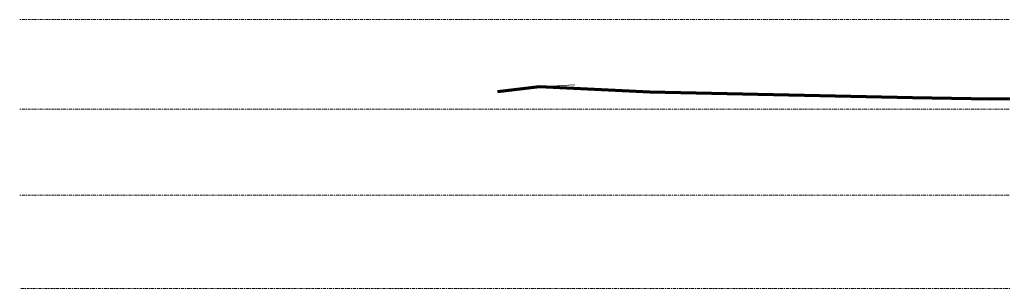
# Model space of a CAD drawing. Header units: centimetres. Extents: x 710 to 12582, y -437 to 1921.
# Drawn here: x 710 to 1237, y -50 to 94 of the extents above; entities that cross this region are included whole.
import ezdxf

# ---------------------------------------------------------------- set-up
doc = ezdxf.new("R2010")
doc.units = ezdxf.units.CM
doc.linetypes.add('Centre', pattern=[3.175, 0.635, -0.475, 1.59, -0.475])
doc.layers.add('A-FLOR-LEVL', color=7, linetype='Continuous', lineweight=9)
doc.layers.add('C-TOPO', color=7, linetype='Continuous', lineweight=9)

msp = doc.modelspace()

# ---------------------------------------------------------------- linework, layer by layer
at = {"layer": 'A-FLOR-LEVL', "color": 253, "linetype": 'Centre', "true_color": 0xaaaaaa}
for p, q in [((709.994, 94), (7177.566, 94)), ((709.994, 46.025), (7304.566, 46.025)), ((709.994, 0), (7177.566, 0)), ((7304.566, -50), (709.994, -50))]:
    msp.add_line(p, q, dxfattribs=at)
at = {"layer": 'C-TOPO', "color": 253, "true_color": 0xaaaaaa}
for p, q in [((988.172, 57.909), (1007.201, 59.021)), ((965.774, 55.259), (988.172, 57.909)), ((1047.393, 55.161), (988.172, 57.909)), ((1187.977, 52.134), (1047.393, 55.161)), ((1059.284, 54.769), (1047.393, 55.161)), ((1229.622, 51.451), (1187.977, 52.134)), ((1221.001, 51.416), (1229.622, 51.451)), ((1290.478, 52.379), (1229.622, 51.451))]:
    msp.add_line(p, q, dxfattribs=at)
at = {"layer": 'C-TOPO', "color": 253, "lineweight": 70, "true_color": 0xaaaaaa}
for p, q in [((988.172, 57.909), (965.774, 55.259)), ((1047.394, 55.161), (988.172, 57.909)), ((1187.977, 52.134), (1047.394, 55.161)), ((1229.622, 51.451), (1187.977, 52.134)), ((1290.478, 52.379), (1229.622, 51.451))]:
    msp.add_line(p, q, dxfattribs=at)

doc.saveas('drawing.dxf')
